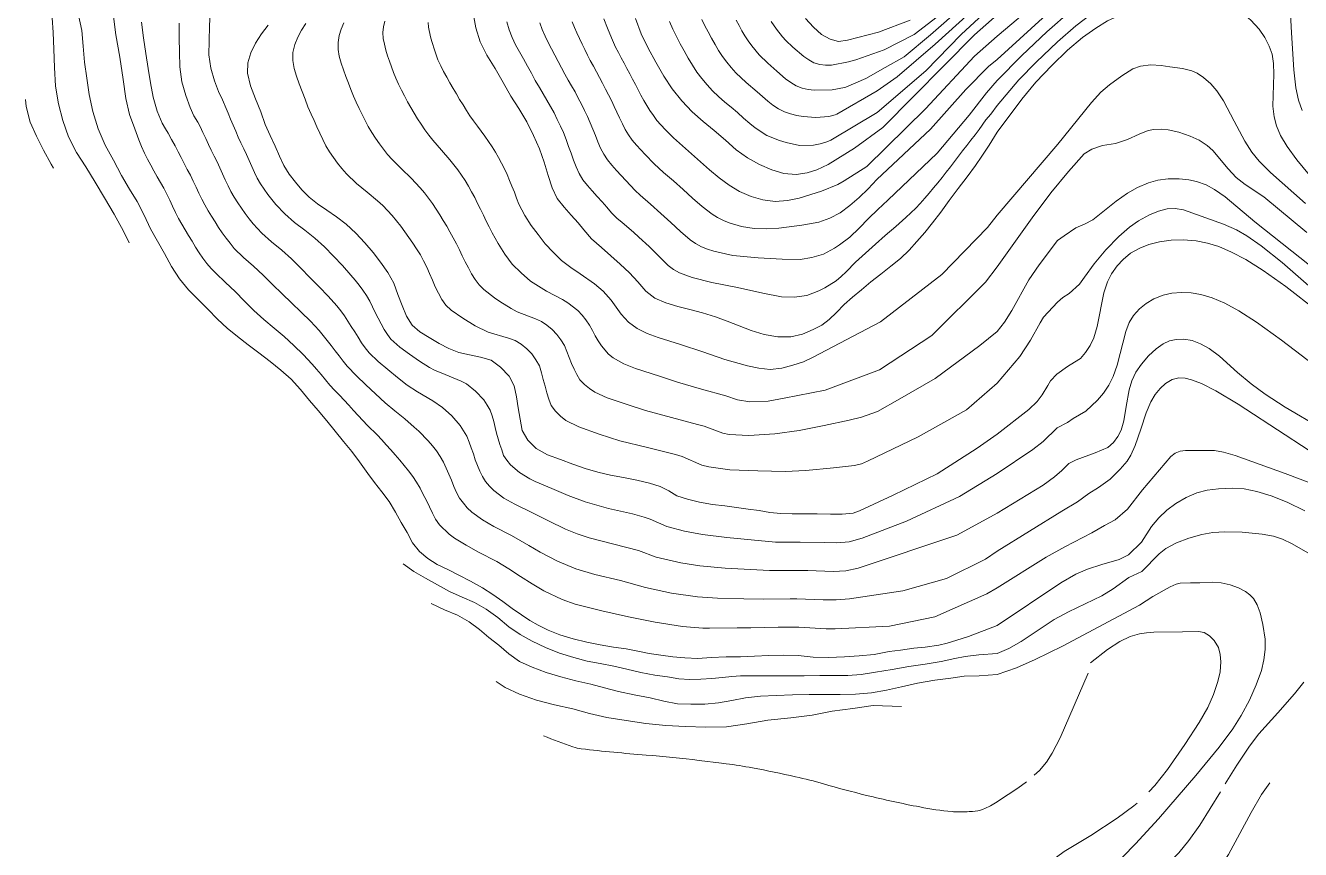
# Model space of a CAD drawing. Header units: inches. Extents: x 115425 to 116786, y 150085 to 152399.
# Drawn here: x 115850.2 to 116046.7, y 151688 to 151815 of the extents above; entities that cross this region are included whole.
import ezdxf

# ---------------------------------------------------------------- set-up
doc = ezdxf.new("R2010")
doc.units = ezdxf.units.IN
doc.header["$MEASUREMENT"] = 0
doc.layers.add('Contour', color=7, linetype='Continuous', lineweight=0, true_color=0xbed2ff)

msp = doc.modelspace()

# ---------------------------------------------------------------- linework, layer by layer
at = {"layer": 'Contour'}
for points in [[(116000, 151813.34), (116029.83, 151838.52), (116037.86, 151845.55), (116042.49, 151849.83), (116047.7, 151854.99)], [(116000, 151806.51), (116003.77, 151810.37), (116007.64, 151814.01), (116011.41, 151817.3), (116013.91, 151819.26), (116019.4, 151823.22), (116023.95, 151826.85), (116034.28, 151835.49), (116047.07, 151846.19), (116051.19, 151849.45), (116052.87, 151850.57), (116054.2, 151851.25), (116055.29, 151851.62), (116056.85, 151851.76), (116058.87, 151851.45)], [(116000, 151802.7), (116003.34, 151806.61), (116006, 151809.37), (116009.27, 151812.49), (116012.1, 151814.95), (116014.48, 151816.77), (116016.53, 151818.12), (116019.55, 151819.8), (116026.8, 151823.58), (116029.06, 151824.96), (116030.75, 151826.23), (116035.97, 151830.67), (116037.58, 151831.8), (116038.49, 151832.31), (116039.45, 151832.47), (116041.22, 151832.4)], [(116041.22, 151832.4), (116042.82, 151831.67), (116043.15, 151831.4), (116043.59, 151830.68), (116044.1, 151828.57), (116044.55, 151825.91), (116044.87, 151822.58), (116045.33, 151813.86), (116045.7, 151808.18), (116046.03, 151805.38), (116046.44, 151803.48), (116047, 151801.91)], [(115866.21, 151781.53), (115865.31, 151783.33), (115863.89, 151785.91), (115862.42, 151788.47), (115860.95, 151790.88), (115859.53, 151793.2), (115858.07, 151795.45), (115856.87, 151797.86), (115855.99, 151800.38), (115855.3, 151802.94), (115854.85, 151805.64), (115854.72, 151808.52), (115854.59, 151811.35), (115854.49, 151813.92), (115854.34, 151816.18), (115853.8, 151818.21), (115853.46, 151820.05), (115852.98, 151821.72), (115852.28, 151823.46), (115851.45, 151825.19)], [(116000, 151809.78), (116010.46, 151819.36), (116013.76, 151822.17), (116016.21, 151824.02), (116018.35, 151825.51)], [(116000, 151798.57), (116003.76, 151803.66), (116005.95, 151806.27), (116008.39, 151808.86), (116010.84, 151811.2), (116013.15, 151813.14), (116015.17, 151814.6), (116017.01, 151815.7), (116018.67, 151816.5), (116021, 151817.37), (116024.53, 151818.41), (116028.49, 151819.48), (116031.37, 151819.89)], [(116031.37, 151819.89), (116034.25, 151819.06), (116036.12, 151818.07), (116037.62, 151817.07), (116039.06, 151815.84), (116040.34, 151814.43), (116041.22, 151813.17), (116041.92, 151811.84), (116042.34, 151810.6), (116042.57, 151809.16), (116042.64, 151807.49), (116042.49, 151802.58), (116042.66, 151800.93), (116043.03, 151799.55), (116043.67, 151798.06), (116044.66, 151796.35), (116046.16, 151794.29), (116049.34, 151790.43)], [(115994.69, 151817.92), (115989.7, 151813.55), (115985.64, 151810.18), (115982.72, 151808.51), (115979.75, 151806.85), (115976.68, 151805.52), (115976.44, 151805.44), (115974.55, 151805.11), (115971.77, 151805.02), (115970.84, 151805.13), (115969.92, 151805.33), (115969.02, 151805.71), (115968.18, 151806.2), (115967.38, 151806.77), (115966.01, 151807.98), (115964.63, 151809.19), (115963.31, 151810.47), (115962.15, 151811.89), (115961.6, 151812.62), (115961.1, 151813.39), (115960.64, 151814.18), (115960.2, 151814.99), (115959.77, 151815.8)], [(115858.42, 151816.6), (115858.92, 151814.22), (115859.13, 151811.81), (115859.31, 151809.35), (115859.69, 151806.89), (115860.06, 151804.35), (115860.61, 151801.74), (115861.4, 151799.06), (115862.51, 151796.54), (115863.81, 151794.23), (115865.01, 151791.91), (115866.24, 151789.81), (115867.44, 151787.88), (115868.49, 151785.79), (115869.48, 151783.69), (115870.58, 151781.77), (115871.65, 151779.85), (115872.73, 151777.89), (115873.96, 151775.98), (115875.33, 151774.29), (115876.82, 151772.79), (115878.34, 151771.3), (115879.83, 151769.75), (115881.32, 151768.36), (115882.89, 151767.08), (115884.53, 151765.79), (115886.21, 151764.57), (115887.94, 151763.24), (115889.6, 151761.88), (115891.16, 151760.51), (115892.61, 151758.94), (115893.98, 151757.21), (115895.32, 151755.66), (115896.67, 151754.09), (115897.94, 151752.48), (115899.23, 151750.91), (115900.5, 151749.36), (115901.71, 151747.79), (115902.97, 151745.97), (115904.02, 151744.58), (115905.13, 151743.14), (115906.28, 151741.65), (115907.27, 151740), (115908.13, 151738.45), (115909.03, 151736.91), (115909.88, 151735.28), (115910.94, 151733.97), (115912.25, 151732.86), (115913.68, 151731.95), (115915.33, 151731.18), (115917.01, 151730.31), (115918.81, 151729.37), (115920.67, 151728.38), (115922.27, 151727.32), (115923.79, 151726.24), (115925.23, 151725.2), (115926.66, 151724.18), (115927.95, 151723.32), (115929.25, 151722.59), (115930.79, 151721.85), (115932.58, 151721.12), (115934.64, 151720.49), (115936.74, 151719.98), (115938.79, 151719.56), (115940.85, 151719.23), (115942.8, 151718.95), (115944.58, 151718.61), (115946.35, 151718.26), (115948.17, 151717.97), (115949.99, 151717.75), (115951.85, 151717.56), (115953.84, 151717.46), (115955.91, 151717.61), (115958.2, 151717.71), (115960.44, 151717.72), (115962.6, 151717.84), (115964.79, 151717.92), (115967.03, 151718.01), (115969.32, 151717.96), (115971.62, 151717.7), (115974, 151717.62), (115976.44, 151717.72), (115978.7, 151717.87), (115981.04, 151718.08), (115983.35, 151718.54), (115985.06, 151718.78), (115987.12, 151719.07), (115988.9, 151719.23), (115991, 151719.52), (115992.26, 151719.83), (115993.77, 151720.31), (115995.58, 151720.87), (116000, 151722.54)], [(115863.74, 151816.81), (115864.15, 151813.56), (115864.77, 151810.14), (115865.28, 151806.7), (115865.71, 151803.76), (115866.28, 151801.28), (115867.06, 151799.06), (115867.71, 151797.37), (115868.12, 151796.35), (115868.59, 151795.33), (115869.05, 151794.41), (115869.53, 151793.5), (115870.01, 151792.59), (115870.5, 151791.69), (115871.02, 151790.8), (115871.54, 151789.92), (115872, 151788.99), (115872.45, 151788.07), (115872.89, 151787.14), (115873.33, 151786.2), (115873.8, 151785.29), (115874.31, 151784.4), (115874.83, 151783.51), (115875.36, 151782.63), (115875.89, 151781.75), (115876.42, 151780.87), (115876.97, 151780), (115877.57, 151779.17), (115878.17, 151778.35), (115878.85, 151777.58), (115879.54, 151776.83), (115881.03, 151775.41), (115882.52, 151774), (115883.97, 151772.53), (115885.44, 151771.09), (115886.98, 151769.73), (115888.53, 151768.38), (115890.09, 151767.07), (115891.59, 151765.71), (115893.02, 151764.29), (115894.42, 151762.83), (115895.08, 151762.06), (115895.78, 151761.25), (115896.45, 151760.41), (115897.14, 151759.59), (115897.86, 151758.8), (115898.6, 151758.04), (115899.34, 151757.27), (115900.07, 151756.49), (115900.78, 151755.7), (115901.5, 151754.92), (115902.22, 151754.15), (115902.96, 151753.39), (115904.42, 151751.91), (115905.14, 151751.16), (115905.83, 151750.4), (115906.52, 151749.61), (115907.22, 151748.84), (115907.91, 151748.03), (115908.6, 151747.22), (115909.27, 151746.38), (115909.94, 151745.54), (115910.5, 151744.63), (115911.03, 151743.7), (115911.53, 151742.75), (115912.01, 151741.8), (115912.49, 151740.85), (115912.93, 151739.88), (115913.44, 151738.96), (115914.03, 151738.08), (115915.5, 151736.63), (115916.34, 151735.99), (115918.16, 151734.93), (115920.02, 151733.88), (115922.88, 151732.4), (115924.71, 151731.29), (115926.5, 151730.12), (115928.29, 151728.97), (115930.09, 151727.88), (115932.96, 151726.56), (115934.94, 151725.86), (115939.04, 151724.81), (115943.15, 151723.91), (115947.28, 151723.05), (115951.46, 151722.42), (115954.62, 151722.14), (115955.67, 151722.14), (115959.89, 151722.2), (115962, 151722.18), (115966.23, 151722.31), (115969.4, 151722.32), (115973.62, 151722.06), (115974.68, 151722.05), (115975, 151722.07), (115983.38, 151722.47), (115990.39, 151723.87), (115998.4, 151727.44), (116000, 151728.35)], [(115878.71, 151817.13), (115878.61, 151814.89), (115878.54, 151812.62), (115878.5, 151810.46), (115878.79, 151808.43), (115879.33, 151806.47), (115879.96, 151804.81), (115880.58, 151803.56), (115881.13, 151802.19), (115881.44, 151801.49), (115881.84, 151800.57), (115882.25, 151799.66), (115882.62, 151798.74), (115882.98, 151797.81), (115883.42, 151796.91), (115883.86, 151796.02), (115884.27, 151795.11), (115884.69, 151794.2), (115885.09, 151793.28), (115885.5, 151792.37), (115885.94, 151791.48), (115886.46, 151790.62), (115887, 151789.79), (115887.59, 151788.98), (115888.19, 151788.19), (115888.81, 151787.41), (115890.18, 151785.97), (115891.68, 151784.67), (115893.26, 151783.47), (115894.83, 151782.25), (115896.3, 151780.9), (115897.7, 151779.47), (115899.07, 151778.02), (115900.39, 151776.53), (115901.03, 151775.76), (115901.65, 151775), (115902.24, 151774.21), (115902.79, 151773.39), (115903.27, 151772.54), (115903.7, 151771.66), (115904.14, 151770.79), (115904.58, 151769.91), (115905.04, 151769.05), (115905.49, 151768.17), (115906.01, 151767.41), (115906.55, 151766.65), (115907.92, 151765.42), (115909.43, 151764.36), (115910.94, 151763.31), (115912.48, 151762.33), (115913.27, 151761.9), (115914.92, 151761.21), (115917.37, 151760.2), (115918.18, 151759.81), (115919.6, 151758.66), (115920.88, 151757.31), (115921.37, 151756.53), (115921.82, 151755.72), (115922.13, 151754.85), (115922.39, 151753.97), (115922.63, 151753.08), (115922.84, 151752.19), (115923.08, 151751.31), (115923.33, 151750.44), (115923.62, 151749.6), (115923.92, 151748.77), (115924.41, 151748.02), (115924.97, 151747.32), (115926.35, 151746.11), (115927.94, 151745.16), (115928.77, 151744.76), (115931.33, 151743.67), (115933.86, 151742.57), (115936.48, 151741.59), (115940.1, 151740.59), (115943.78, 151739.77), (115945.6, 151739.27), (115946.49, 151738.96), (115949.05, 151737.82), (115951.78, 151737.09), (115954.57, 151736.56), (115958.32, 151736.13), (115962.07, 151735.76), (115965.82, 151735.41), (115969.6, 151735.39), (115973.38, 151735.34), (115975.27, 151735.3), (115977.15, 151735.43), (115979.19, 151736.02), (115986, 151738.64), (115994.16, 151742.44), (116000, 151745.98)], [(116000, 151798.57), (115998.77, 151796.55), (115997.61, 151794.89), (115996.62, 151793.43), (115995.36, 151791.69), (115993.98, 151789.89), (115992.59, 151788.04), (115991.28, 151786.24), (115990.03, 151784.61), (115988.82, 151783.12), (115987.61, 151781.73), (115986.4, 151780.38), (115985.09, 151779.09), (115983.59, 151777.9), (115982.03, 151776.71), (115980.49, 151775.5), (115979.07, 151774.26), (115977.7, 151773.14), (115976.4, 151772), (115975.23, 151770.8), (115974.11, 151769.7), (115972.94, 151768.83), (115971.6, 151768.14), (115969.96, 151767.44), (115968.18, 151767.03), (115966.2, 151767.03), (115964.07, 151767.37), (115962.05, 151768), (115960.2, 151768.73), (115958.38, 151769.44), (115956.55, 151770.11), (115954.58, 151770.71), (115952.62, 151771.23), (115950.76, 151771.73), (115948.92, 151772.28), (115947.24, 151772.97), (115945.82, 151774.09), (115944.58, 151775.5), (115943.32, 151776.9), (115941.89, 151778.21), (115940.45, 151779.52), (115939.01, 151780.8), (115937.44, 151782.11), (115936.3, 151783.52), (115935.38, 151784.61), (115934.34, 151785.79), (115933.23, 151787.03), (115932.19, 151788.35), (115931.39, 151789.97), (115930.78, 151791.9), (115930.15, 151793.96), (115929.43, 151796.01), (115928.53, 151798.07), (115927.47, 151800.18), (115926.26, 151802.19), (115925.02, 151804.13), (115923.85, 151806.23), (115922.59, 151808.36), (115921.34, 151810.44), (115920.32, 151812.48), (115919.64, 151814.64), (115919.21, 151816.88)], [(116000, 151813.34), (115996.49, 151810.27), (115988.95, 151802.18), (115979.88, 151793.3), (115976.38, 151791.06), (115975.4, 151790.49), (115972.92, 151789.48), (115969.48, 151788.39), (115967.67, 151788.02), (115965.79, 151787.9), (115963.89, 151788.12), (115962.05, 151788.67), (115960.29, 151789.42), (115958.66, 151790.4), (115957.13, 151791.54), (115955.67, 151792.78), (115954.28, 151794.02), (115952.89, 151795.25), (115951.47, 151796.44), (115950.11, 151797.7), (115948.79, 151799), (115947.54, 151800.38), (115947, 151801.13), (115946.47, 151801.88), (115945.98, 151802.66), (115945.53, 151803.46), (115945.08, 151804.27), (115944.64, 151805.08), (115944.22, 151805.91), (115943.78, 151806.73), (115943.35, 151807.55), (115942.92, 151808.37), (115942.48, 151809.19), (115942.04, 151810.01), (115941.61, 151810.84), (115941.18, 151811.65), (115940.55, 151813.11), (115939.92, 151814.57), (115939.38, 151816.05)], [(115944.26, 151816.06), (115945.1, 151813.72), (115946.19, 151811.51), (115947.37, 151809.35), (115948.59, 151807.2), (115949.91, 151805.22), (115951.36, 151803.41), (115952.95, 151801.71), (115954.67, 151800.23), (115956.39, 151798.84), (115958.13, 151797.31), (115959.76, 151795.86), (115961.48, 151794.59), (115963.36, 151793.56), (115965.27, 151792.78), (115967.1, 151792.21), (115969.01, 151792.06), (115970.69, 151792.29), (115972.19, 151792.77), (115973.94, 151793.6), (115977.97, 151796.12), (115982.36, 151799.26), (115996.51, 151813.58), (116000, 151816.63)], [(115998.5, 151817.34), (115994.43, 151813.61), (115989.01, 151808.04), (115981.48, 151801.59), (115974.33, 151797.31), (115973.74, 151797.06), (115972.71, 151796.75), (115971.65, 151796.55), (115969.51, 151796.53), (115967.46, 151796.97), (115966.45, 151797.26), (115964.49, 151798.06), (115962.68, 151799.22), (115961.84, 151799.9), (115960.89, 151800.74), (115959.94, 151801.58), (115958.97, 151802.4), (115958, 151803.21), (115957.05, 151804.04), (115956.13, 151804.92), (115955.28, 151805.85), (115954.48, 151806.83), (115953.71, 151807.83), (115953.01, 151808.89), (115952.35, 151809.97), (115951.73, 151811.08), (115951.13, 151812.19), (115950.54, 151813.31), (115949.98, 151814.45), (115949.48, 151815.61)], [(115995.71, 151816.9), (115990.43, 151812.11), (115984.57, 151807.08), (115981.47, 151804.91), (115975.25, 151801.32), (115975.03, 151801.24), (115974.04, 151800.99), (115972.03, 151800.82), (115970.08, 151800.99), (115969.11, 151801.14), (115968.15, 151801.38), (115967.2, 151801.7), (115966.3, 151802.16), (115965.43, 151802.71), (115964.61, 151803.33), (115962.97, 151804.78), (115961.32, 151806.2), (115959.72, 151807.69), (115959, 151808.51), (115958.32, 151809.36), (115957.65, 151810.23), (115957.05, 151811.14), (115956.5, 151812.08), (115955.97, 151813.03), (115955.45, 151814), (115954.95, 151814.97), (115954.48, 151815.95)], [(115992.07, 151817.36), (115987.19, 151813.6), (115982.54, 151811.25), (115978.18, 151809.7), (115977.06, 151809.4), (115974.43, 151808.89), (115973.53, 151808.88), (115972.63, 151808.97), (115971.75, 151809.25), (115970.94, 151809.69), (115970.16, 151810.2), (115968.48, 151811.67), (115967.42, 151812.71), (115966.9, 151813.24), (115965.99, 151814.41), (115965.15, 151815.64)], [(115986.57, 151815.84), (115981.69, 151813.99), (115976.92, 151812.72), (115975.55, 151812.55), (115974.22, 151812.87), (115972.93, 151813.63), (115971.69, 151814.72), (115970.43, 151816.08)], [(115868.08, 151815.52), (115868.43, 151813.12), (115868.75, 151810.67), (115869.13, 151808.36), (115869.5, 151806.15), (115869.89, 151803.98), (115870.52, 151801.8), (115871.28, 151799.93), (115871.78, 151799.09), (115872.22, 151798.4), (115872.74, 151797.42), (115873.31, 151796.46), (115873.77, 151795.55), (115874.21, 151794.64), (115874.66, 151793.73), (115875.15, 151792.84), (115875.65, 151791.95), (115876.09, 151791.03), (115876.53, 151790.11), (115876.96, 151789.19), (115877.38, 151788.26), (115877.84, 151787.35), (115878.36, 151786.47), (115878.89, 151785.6), (115879.44, 151784.74), (115879.99, 151783.89), (115880.55, 151783.05), (115881.14, 151782.23), (115881.77, 151781.44), (115882.41, 151780.66), (115883.84, 151779.24), (115885.37, 151777.9), (115886.88, 151776.53), (115888.31, 151775.08), (115889.76, 151773.64), (115891.24, 151772.25), (115892.69, 151770.84), (115894.14, 151769.45), (115895.48, 151767.99), (115896.1, 151767.22), (115896.72, 151766.46), (115897.34, 151765.68), (115897.96, 151764.9), (115898.55, 151764.1), (115899.19, 151763.3), (115899.82, 151762.49), (115901.22, 151761.01), (115902.7, 151759.63), (115904.17, 151758.24), (115905.64, 151756.88), (115907.16, 151755.61), (115908.68, 151754.4), (115910.13, 151753.14), (115910.87, 151752.5), (115912.27, 151751.03), (115912.93, 151750.25), (115913.58, 151749.47), (115914.12, 151748.59), (115914.63, 151747.7), (115915.06, 151746.78), (115915.47, 151745.86), (115915.87, 151744.93), (115916.23, 151743.98), (115916.65, 151743.07), (115917.13, 151742.2), (115917.71, 151741.42), (115918.31, 151740.67), (115919.03, 151740), (115920.66, 151738.86), (115922.39, 151737.79), (115925.13, 151736.41), (115927.79, 151734.91), (115929.55, 151733.88), (115932.22, 151732.45), (115935.03, 151731.31), (115937.95, 151730.44), (115941.91, 151729.47), (115945.8, 151728.4), (115949.78, 151727.53), (115953.82, 151726.99), (115956.87, 151726.77), (115960.93, 151726.68), (115963.98, 151726.61), (115968.06, 151726.69), (115969.08, 151726.69), (115973.15, 151726.5), (115975.19, 151726.49), (115977.21, 151726.69), (115985.43, 151727.89), (115992.19, 151729.82), (115998.16, 151732.78), (116000, 151734.01)], [(115873.9, 151815.34), (115873.93, 151813.09), (115873.97, 151810.91), (115874.01, 151808.64), (115874.34, 151806.34), (115874.96, 151804.21), (115875.59, 151802.35), (115876.18, 151801.09), (115876.79, 151800.13), (115877.16, 151799.44), (115877.58, 151798.52), (115878.01, 151797.61), (115878.41, 151796.69), (115878.82, 151795.77), (115879.29, 151794.88), (115879.75, 151793.98), (115880.18, 151793.07), (115880.61, 151792.16), (115881.02, 151791.23), (115881.44, 151790.32), (115881.89, 151789.41), (115882.41, 151788.55), (115882.95, 151787.7), (115883.51, 151786.86), (115884.09, 151786.04), (115884.68, 151785.23), (115885.31, 151784.45), (115886.66, 151782.98), (115888.15, 151781.65), (115889.71, 151780.38), (115891.23, 151779.06), (115892.66, 151777.63), (115894.07, 151776.19), (115895.49, 151774.76), (115896.86, 151773.3), (115898.19, 151771.83), (115898.81, 151771.06), (115899.38, 151770.26), (115899.9, 151769.44), (115900.43, 151768.62), (115900.96, 151767.8), (115901.5, 151766.97), (115902.02, 151766.13), (115902.6, 151765.35), (115903.18, 151764.57), (115904.57, 151763.22), (115906.06, 151761.99), (115907.55, 151760.78), (115909.06, 151759.61), (115910.62, 151758.57), (115912.99, 151757.18), (115914.52, 151756.15), (115915.94, 151754.85), (115917.23, 151753.39), (115917.74, 151752.56), (115918.22, 151751.71), (115918.6, 151750.82), (115918.93, 151749.91), (115919.25, 151749), (115919.54, 151748.09), (115919.87, 151747.19), (115920.23, 151746.32), (115920.66, 151745.51), (115921.11, 151744.72), (115921.72, 151744.01), (115922.39, 151743.36), (115923.93, 151742.2), (115925.62, 151741.23), (115928.25, 151739.98), (115930.84, 151738.66), (115933.46, 151737.41), (115935.26, 151736.68), (115937.11, 151736.06), (115940.9, 151735.09), (115944.7, 151734.09), (115947.43, 151733.11), (115951.24, 151732.21), (115954.16, 151731.77), (115958.06, 151731.4), (115961.97, 151731.17), (115964.9, 151731.01), (115966.87, 151731.01), (115970.8, 151731.03), (115974.72, 151730.89), (115976.68, 151730.99), (115978.58, 151731.38), (115993.76, 151736.5), (115998.94, 151739.29), (116000, 151739.88)], [(115887.63, 151815.03), (115886.59, 151813.74), (115885.65, 151812.3), (115884.93, 151810.81), (115884.49, 151809.23), (115884.44, 151807.64), (115884.89, 151805.73), (115885.66, 151803.72), (115886.49, 151801.71), (115887.18, 151799.75), (115887.96, 151798.06), (115888.7, 151796.4), (115889.35, 151794.87), (115890.03, 151793.45), (115890.88, 151792.11), (115891.84, 151790.87), (115892.83, 151789.7), (115893.96, 151788.57), (115895.23, 151787.54), (115896.65, 151786.54), (115898.17, 151785.53), (115899.67, 151784.39), (115901.12, 151783), (115902.51, 151781.5), (115903.81, 151780.04), (115904.96, 151778.56), (115906.09, 151776.97), (115907, 151775.28), (115907.62, 151773.56), (115908.27, 151771.84), (115908.96, 151770.21), (115909.83, 151768.81), (115911.01, 151767.79), (115912.45, 151766.92), (115913.99, 151766.03), (115915.48, 151765.23), (115917.03, 151764.6), (115918.66, 151764.25), (115920.37, 151763.92), (115921.99, 151763.42), (115923.43, 151762.36), (115924.75, 151760.95), (115925.54, 151759.49), (115925.91, 151757.79), (115926.18, 151756.08), (115926.46, 151754.34), (115926.76, 151752.61), (115927.64, 151751.12), (115928.93, 151749.85), (115930.67, 151748.85), (115932.69, 151748.11), (115934.6, 151747.41), (115936.47, 151746.75), (115938.42, 151746.2), (115940.37, 151745.73), (115942.39, 151745.35), (115944.47, 151744.97), (115946.41, 151744.51), (115948.04, 151743.96), (115949.36, 151743.29), (115950.59, 151742.56), (115952.24, 151742.01), (115954.1, 151741.58), (115956.09, 151741.2), (115958, 151741.01), (115959.82, 151740.75), (115961.59, 151740.5), (115963.29, 151740.26), (115964.94, 151739.99), (115966.63, 151739.82), (115968.37, 151739.75), (115970.27, 151739.74), (115972.26, 151739.74), (115974.28, 151739.73), (115976.09, 151739.71), (115977.78, 151739.89), (115978.74, 151740.24), (115983.93, 151742.62), (115990.72, 151745.94), (115996.88, 151749.89), (116000, 151752.06)], [(115893.42, 151815.33), (115892.76, 151814.3), (115892.19, 151813.21), (115891.74, 151812.07), (115891.45, 151810.86), (115891.42, 151809.61), (115891.64, 151808.38), (115891.99, 151807.17), (115892.42, 151806), (115892.89, 151804.83), (115893.34, 151803.66), (115893.75, 151802.48), (115894.25, 151801.33), (115894.7, 151800.35), (115895.15, 151799.38), (115895.59, 151798.4), (115896.05, 151797.43), (115896.53, 151796.47), (115897.09, 151795.55), (115897.69, 151794.67), (115898.33, 151793.8), (115898.99, 151792.96), (115899.7, 151792.16), (115901.23, 151790.67), (115902.86, 151789.31), (115904.49, 151787.97), (115905.28, 151787.27), (115906.01, 151786.5), (115906.72, 151785.71), (115907.4, 151784.89), (115908.06, 151784.06), (115908.71, 151783.22), (115909.33, 151782.36), (115909.93, 151781.48), (115910.51, 151780.58), (115911.08, 151779.68), (115911.59, 151778.74), (115912.08, 151777.78), (115912.5, 151776.77), (115912.93, 151775.75), (115913.37, 151774.75), (115913.86, 151773.76), (115914.4, 151772.8), (115915.03, 151771.89), (115915.85, 151771.15), (115917.65, 151769.89), (115919.53, 151768.74), (115921.51, 151767.76), (115924.65, 151766.85), (115925.67, 151766.46), (115926.6, 151765.89), (115927.47, 151765.2), (115928.24, 151764.4), (115928.88, 151763.51), (115929.43, 151762.55), (115929.74, 151761.51), (115930.02, 151760.46), (115930.3, 151759.43), (115930.59, 151758.4), (115930.9, 151757.41), (115931.26, 151756.44), (115931.9, 151755.58), (115932.67, 151754.82), (115933.52, 151754.14), (115935.5, 151753.17), (115938.64, 151752.06), (115941.8, 151751.03), (115946.1, 151749.97), (115950.4, 151748.93), (115951.45, 151748.59), (115954.46, 151747.28), (115955.53, 151746.99), (115958.77, 151746.54), (115963.1, 151746.38), (115967.31, 151746.29), (115970.5, 151746.45), (115974.78, 151746.87), (115977.99, 151747.23), (115979.05, 151747.49), (115980, 151747.9), (115987.82, 151751.62), (115995.24, 151755.81), (116000, 151759.88)], [(115899.29, 151815.4), (115898.89, 151814.44), (115898.57, 151813.44), (115898.39, 151812.39), (115898.39, 151811.31), (115898.59, 151810.25), (115898.87, 151809.2), (115899.22, 151808.17), (115899.61, 151807.16), (115899.99, 151806.14), (115900.35, 151805.12), (115900.77, 151804.12), (115901.21, 151803.17), (115901.66, 151802.22), (115902.11, 151801.28), (115902.57, 151800.34), (115903.06, 151799.42), (115903.6, 151798.52), (115904.18, 151797.65), (115904.77, 151796.79), (115905.39, 151795.95), (115906.03, 151795.14), (115906.72, 151794.36), (115908.18, 151792.9), (115909.66, 151791.49), (115911.07, 151790.01), (115911.72, 151789.22), (115912.35, 151788.4), (115912.94, 151787.56), (115913.52, 151786.71), (115914.08, 151785.85), (115914.62, 151784.98), (115915.14, 151784.09), (115915.65, 151783.19), (115916.15, 151782.28), (115916.63, 151781.36), (115917.11, 151780.43), (115917.55, 151779.5), (115918, 151778.57), (115918.48, 151777.66), (115918.98, 151776.76), (115919.52, 151775.89), (115920.13, 151775.05), (115920.88, 151774.33), (115922.5, 151773.06), (115923.32, 151772.46), (115925.1, 151771.4), (115926.01, 151770.91), (115928.83, 151769.81), (115929.75, 151769.38), (115930.6, 151768.81), (115931.41, 151768.15), (115932.13, 151767.4), (115932.75, 151766.57), (115933.29, 151765.7), (115933.67, 151764.76), (115934.03, 151763.83), (115934.4, 151762.92), (115934.78, 151762.03), (115935.21, 151761.21), (115935.68, 151760.4), (115936.36, 151759.69), (115937.13, 151759.06), (115937.97, 151758.5), (115939.86, 151757.66), (115942.82, 151756.67), (115945.79, 151755.69), (115949.79, 151754.59), (115953.81, 151753.54), (115954.8, 151753.26), (115957.69, 151752.21), (115958.69, 151752), (115961.73, 151751.84), (115965.71, 151752.11), (115969.48, 151752.61), (115973.3, 151753.36), (115977.15, 151754.21), (115979.09, 151754.66), (115981.54, 151755.54), (115985, 151757.5), (115990.44, 151760.59), (115997.31, 151765.72), (116000, 151767.87)], [(115905.59, 151815.68), (115905.41, 151814.82), (115905.32, 151813.92), (115905.36, 151813.01), (115905.53, 151812.11), (115905.75, 151811.22), (115906.02, 151810.35), (115906.34, 151809.49), (115906.65, 151808.63), (115906.95, 151807.76), (115907.29, 151806.9), (115907.73, 151805.98), (115908.16, 151805.06), (115908.62, 151804.16), (115909.1, 151803.26), (115909.59, 151802.36), (115910.12, 151801.49), (115910.66, 151800.63), (115911.22, 151799.78), (115911.79, 151798.94), (115912.37, 151798.12), (115913.01, 151797.33), (115913.66, 151796.56), (115914.32, 151795.81), (115915.63, 151794.31), (115916.25, 151793.54), (115916.86, 151792.76), (115917.42, 151791.93), (115917.97, 151791.1), (115918.49, 151790.24), (115918.98, 151789.37), (115919.46, 151788.49), (115919.91, 151787.6), (115920.35, 151786.7), (115920.79, 151785.79), (115921.21, 151784.88), (115921.68, 151783.98), (115922.13, 151783.07), (115922.6, 151782.23), (115923.07, 151781.39), (115923.58, 151780.58), (115924.1, 151779.77), (115924.65, 151778.98), (115925.24, 151778.21), (115926.62, 151776.87), (115928.07, 151775.63), (115929.69, 151774.57), (115930.5, 151774.06), (115933.01, 151772.77), (115933.83, 151772.29), (115935.34, 151771.1), (115936.01, 151770.39), (115936.61, 151769.63), (115937.16, 151768.84), (115937.59, 151768.01), (115938.03, 151767.19), (115938.5, 151766.41), (115938.98, 151765.66), (115940.09, 151764.36), (115940.81, 151763.81), (115942.43, 151762.86), (115944.23, 151762.16), (115947.93, 151760.96), (115950.7, 151760.06), (115954.41, 151758.95), (115958.16, 151757.92), (115959.98, 151757.34), (115961.86, 151757.01), (115964.68, 151757.13), (115967.16, 151757.56), (115973.48, 151758.8), (115981.84, 151761.94), (115989.93, 151767.25), (115998.2, 151775.44), (116000, 151777.82)], [(115912.26, 151815.46), (115912.33, 151814.72), (115912.64, 151813.25), (115912.83, 151812.53), (115913.31, 151811.11), (115913.8, 151809.69), (115914.24, 151808.8), (115914.67, 151807.91), (115915.14, 151807.03), (115915.63, 151806.17), (115916.12, 151805.31), (115916.63, 151804.46), (115917.14, 151803.62), (115917.66, 151802.77), (115918.18, 151801.93), (115918.71, 151801.1), (115919.29, 151800.3), (115919.88, 151799.51), (115920.46, 151798.72), (115921.03, 151797.93), (115921.6, 151797.14), (115922.13, 151796.33), (115922.65, 151795.5), (115923.13, 151794.65), (115923.6, 151793.79), (115924.03, 151792.91), (115924.44, 151792.03), (115924.83, 151791.13), (115925.2, 151790.23), (115925.57, 151789.31), (115925.92, 151788.4), (115926.28, 151787.48), (115926.72, 151786.6), (115927.16, 151785.71), (115928.15, 151784.21), (115929.22, 151782.78), (115930.34, 151781.37), (115931.57, 151780.06), (115932.82, 151778.8), (115934.28, 151777.74), (115935.73, 151776.72), (115937.91, 151775.21), (115939.28, 151774.05), (115940.48, 151772.7), (115941.52, 151771.26), (115942.04, 151770.55), (115943.18, 151769.29), (115944.51, 151768.32), (115946.06, 151767.55), (115947.73, 151766.92), (115951.19, 151765.87), (115954.61, 151764.72), (115958.03, 151763.55), (115961.51, 151762.58), (115963.24, 151762.19), (115965.02, 151762.02), (115966.79, 151762.22), (115968.49, 151762.65), (115970.15, 151763.2), (115971.5, 151763.84), (115982.02, 151769.32), (115991.47, 151776.65), (115998.5, 151783.86), (116000, 151785.76)], [(115924.43, 151815.55), (115924.78, 151814.34), (115925.22, 151813.16), (115925.75, 151812.03), (115926.35, 151810.93), (115926.97, 151809.84), (115927.58, 151808.74), (115928.19, 151807.64), (115928.79, 151806.53), (115929.42, 151805.45), (115930.01, 151804.49), (115930.58, 151803.52), (115931.15, 151802.54), (115931.68, 151801.54), (115932.19, 151800.54), (115932.66, 151799.51), (115933.13, 151798.49), (115933.53, 151797.43), (115933.93, 151796.38), (115934.31, 151795.33), (115934.68, 151794.27), (115935.07, 151793.22), (115935.56, 151792.21), (115936.12, 151791.24), (115936.83, 151790.36), (115937.58, 151789.51), (115938.33, 151788.68), (115939.09, 151787.85), (115939.84, 151787), (115940.56, 151786.14), (115941.34, 151785.34), (115942.21, 151784.63), (115943.91, 151783.15), (115944.75, 151782.39), (115946.35, 151780.93), (115947.82, 151779.46), (115949.28, 151778), (115950.12, 151777.39), (115951.01, 151776.87), (115952.96, 151776.15), (115955.98, 151775.38), (115959.98, 151774.61), (115963.84, 151773.74), (115966.73, 151773.2), (115968.69, 151773.16), (115970.64, 151773.4), (115972.52, 151774.1), (115973.41, 151774.58), (115975.16, 151775.65), (115975.96, 151776.31), (115976.71, 151777.03), (115978.16, 151778.52), (115979.68, 151779.94), (115981.24, 151781.31), (115982.72, 151782.65), (115984.35, 151784.05), (115985.93, 151785.4), (115987.42, 151786.84), (115988.13, 151787.6), (115988.81, 151788.39), (115989.49, 151789.18), (115990.17, 151789.97), (115990.83, 151790.77), (115991.49, 151791.58), (115992.13, 151792.39), (115992.77, 151793.22), (115993.4, 151794.05), (115994.03, 151794.88), (115994.66, 151795.7), (115995.3, 151796.53), (115995.94, 151797.35), (115996.58, 151798.17), (115997.2, 151799), (115998.25, 151800.46), (115998.98, 151801.34), (116000, 151802.7)], [(116000, 151806.51), (115998.35, 151804.61), (115995.66, 151801.16), (115990.74, 151795.35), (115983.12, 151788.11), (115981.6, 151786.67), (115980.14, 151785.26), (115978.73, 151783.8), (115977.29, 151782.4), (115975.7, 151781.22), (115974.89, 151780.67), (115973.2, 151779.77), (115971.44, 151779.24), (115969.62, 151778.96), (115966.86, 151778.98), (115963.15, 151779.2), (115959.25, 151779.55), (115956.3, 151780.22), (115955.33, 151780.54), (115954.39, 151780.92), (115953.51, 151781.4), (115952.67, 151781.96), (115951.17, 151783.28), (115949.7, 151784.67), (115948.16, 151786.06), (115946.57, 151787.47), (115944.95, 151788.84), (115944.2, 151789.57), (115943.49, 151790.36), (115942.77, 151791.13), (115942.03, 151791.9), (115941.31, 151792.68), (115940.61, 151793.47), (115939.93, 151794.28), (115939.37, 151795.18), (115938.87, 151796.11), (115938.45, 151797.07), (115938.05, 151798.04), (115937.65, 151799.01), (115937.23, 151799.98), (115936.82, 151800.96), (115936.37, 151801.92), (115935.91, 151802.88), (115935.42, 151803.82), (115934.93, 151804.76), (115934.4, 151805.68), (115933.88, 151806.6), (115933.34, 151807.52), (115932.81, 151808.48), (115932.31, 151809.46), (115931.8, 151810.44), (115931.29, 151811.41), (115930.79, 151812.39), (115930.3, 151813.37), (115929.85, 151814.38), (115929.5, 151815.42)], [(116000, 151809.78), (115998.67, 151808.68), (115995.16, 151805.13), (115989.73, 151799.04), (115981.44, 151791.29), (115980.11, 151789.84), (115978.71, 151788.5), (115977.26, 151787.25), (115975.77, 151786.15), (115974.19, 151785.32), (115972.51, 151784.72), (115969.89, 151784.23), (115966.32, 151783.8), (115964.45, 151783.67), (115962.52, 151783.72), (115960.58, 151784.03), (115958.69, 151784.6), (115957.78, 151784.97), (115956.9, 151785.41), (115956.06, 151785.92), (115954.52, 151787.11), (115953.04, 151788.4), (115951.57, 151789.73), (115950.08, 151791.06), (115948.56, 151792.34), (115947.14, 151793.71), (115945.73, 151795.11), (115944.38, 151796.58), (115943.74, 151797.33), (115943.18, 151798.15), (115942.67, 151798.99), (115942.22, 151799.86), (115941.79, 151800.75), (115941.36, 151801.64), (115940.94, 151802.53), (115940.52, 151803.43), (115940.07, 151804.32), (115939.63, 151805.21), (115939.17, 151806.1), (115938.7, 151806.97), (115938.22, 151807.85), (115937.75, 151808.72), (115937.26, 151809.59), (115936.83, 151810.43), (115936.43, 151811.29), (115936.02, 151812.14), (115935.61, 151812.99), (115935.22, 151813.85), (115934.84, 151814.71), (115934.49, 151815.59)], [(116000, 151785.76), (116009.33, 151796.74), (116014.5, 151803.16), (116015.98, 151804.73), (116017.3, 151805.87), (116019.2, 151807.22), (116020.91, 151808.3), (116022.06, 151808.72), (116023.64, 151808.94)], [(116047.52, 151787.6), (116042.09, 151792.34), (116040.34, 151794.1), (116039.23, 151795.48), (116038.17, 151797.16), (116036.52, 151800.27), (116034.85, 151803.38), (116033.84, 151804.91), (116032.92, 151806.03), (116031.8, 151807.01), (116030.81, 151807.64), (116029.98, 151808.02), (116028.55, 151808.35), (116026.58, 151808.64), (116025.27, 151808.84), (116023.64, 151808.94)], [(115854.56, 151793.04), (115854.17, 151793.65), (115853.01, 151795.81), (115851.93, 151797.95), (115850.96, 151800.11), (115850.33, 151802.52), (115850.23, 151803.59)], [(116041.09, 151788.6), (116038.21, 151790.48), (116036.83, 151791.59), (116035.57, 151792.9), (116033.22, 151795.73), (116032.37, 151796.5), (116031.12, 151797.31), (116029.75, 151797.96), (116027.99, 151798.59), (116026.33, 151798.94), (116025.28, 151799.03), (116024.11, 151798.97), (116023.24, 151798.8), (116021.86, 151798.28), (116020.07, 151797.44), (116018.2, 151796.8), (116016.23, 151796.52)], [(116016.23, 151796.52), (116014.56, 151795.94), (116013.4, 151795.23), (116010.95, 151792.49), (116008.25, 151789.23), (116005.35, 151785.37), (116000, 151777.82)], [(116052.32, 151774.74), (116039.71, 151784.73), (116035.12, 151788.58), (116033.49, 151789.72), (116032.17, 151790.45), (116030.7, 151790.98), (116029.51, 151791.24), (116028.01, 151791.4), (116026.33, 151791.37), (116024.74, 151791.16), (116023.28, 151790.74), (116021.59, 151790.03), (116020.08, 151789.17), (116018.32, 151787.92), (116014.73, 151785.08), (116013.45, 151784.4), (116012.11, 151783.81)], [(116041.09, 151788.6), (116047.7, 151783.12)], [(116073.26, 151752.83), (116043.89, 151778.5), (116040.69, 151781.07), (116038.47, 151782.61), (116036.85, 151783.54), (116034.88, 151784.4), (116028.72, 151786.58), (116027.39, 151786.82), (116026.16, 151786.73), (116024.87, 151786.4), (116023.44, 151785.83), (116021.78, 151784.92), (116020.36, 151783.92), (116018.72, 151782.48), (116016.75, 151780.44), (116014.92, 151778.27), (116013.45, 151776.21), (116012.68, 151775.15), (116011.09, 151773.7), (116010.08, 151773.09)], [(116000, 151767.87), (116001.1, 151769.28), (116002.24, 151771.11), (116004.86, 151775.8), (116006.46, 151778.14), (116009.28, 151781.87), (116010.29, 151782.57), (116012.11, 151783.81)], [(116011.25, 151762.73), (116012.8, 151763.71), (116013.61, 151764.63), (116014.33, 151765.72), (116014.86, 151766.9), (116015.38, 151768.64), (116016.41, 151773.83), (116016.97, 151775.52), (116017.59, 151776.74), (116018.47, 151777.98), (116019.38, 151778.97), (116020.54, 151779.9), (116021.97, 151780.71), (116023.38, 151781.26), (116025.01, 151781.69), (116026.79, 151781.94), (116028.64, 151782), (116030.64, 151781.84), (116032.4, 151781.49), (116034.12, 151780.94), (116036.09, 151780.1), (116038.29, 151778.93), (116041, 151777.23), (116044.46, 151774.78), (116049.37, 151771)], [(116000, 151759.88), (116003.48, 151764.02), (116005.12, 151766.53), (116006.61, 151769.18), (116007.12, 151770.07), (116009.3, 151772.35), (116010.08, 151773.09)], [(116013.65, 151755.6), (116015.42, 151757.26), (116016.35, 151758.34), (116017.18, 151759.58), (116017.85, 151760.93), (116018.49, 151762.69), (116019.8, 151767.87), (116020.34, 151769.24), (116020.98, 151770.32), (116021.9, 151771.34), (116022.96, 151772.18), (116024.15, 151772.87), (116025.57, 151773.43), (116026.88, 151773.75), (116028.39, 151773.88), (116029.9, 151773.82), (116031.38, 151773.57), (116033.1, 151773.05), (116035.06, 151772.21), (116037.25, 151771.02), (116039.93, 151769.3), (116043.8, 151766.53), (116053.99, 151758.77)], [(116015.09, 151749.16), (116017.03, 151749.98), (116017.89, 151750.74), (116018.59, 151751.66), (116019.08, 151752.67), (116019.49, 151754.09), (116019.88, 151756.29), (116020.33, 151758.86), (116020.73, 151760.25), (116021.37, 151761.58), (116022.2, 151762.84), (116023.31, 151764.11), (116024.48, 151765.18), (116025.56, 151765.93), (116026.52, 151766.41), (116027.57, 151766.64), (116028.75, 151766.66), (116030.01, 151766.45), (116031.33, 151765.96), (116032.63, 151765.24), (116034.23, 151764.05), (116037.03, 151761.56), (116039.13, 151759.77), (116041.3, 151758.19), (116044.38, 151756.2), (116049.99, 151752.92)], [(116000, 151752.06), (116004.84, 151755.83), (116006.13, 151757.09), (116006.91, 151758.1), (116007.77, 151759.52), (116008.21, 151760.26), (116009.19, 151761.27), (116010.84, 151762.45), (116011.25, 151762.73)], [(116054.46, 151745.35), (116044.36, 151751.93), (116037.1, 151756.67), (116033.67, 151758.72), (116031.47, 151759.84), (116029.94, 151760.43), (116028.96, 151760.67), (116028, 151760.73), (116026.97, 151760.44), (116025.95, 151759.85), (116025.09, 151759.07), (116024.35, 151758.16), (116023.67, 151757.01), (116022.93, 151755.31), (116022.11, 151752.83), (116021.27, 151750.27), (116020.58, 151748.78), (116020, 151747.89), (116018.94, 151746.62), (116017.38, 151745.1), (116015.58, 151743.84)], [(116000, 151745.98), (116005.47, 151749.66), (116007.05, 151750.93), (116009.23, 151753), (116010.84, 151753.86), (116011.68, 151754.47), (116013.65, 151755.6)], [(116000, 151739.88), (116007.09, 151744.18), (116008.83, 151745.45), (116009.95, 151746.46), (116011.04, 151747.52), (116012.17, 151748.07), (116015.09, 151749.16)], [(116018.19, 151738.82), (116020.06, 151740.5), (116022.38, 151743.44), (116026.76, 151748.6), (116027.4, 151749.12), (116028.2, 151749.41), (116029.01, 151749.53), (116033.46, 151749.54), (116034.88, 151749.28), (116036.64, 151748.73), (116044.37, 151745.98), (116048.57, 151744.41)], [(116000, 151734.01), (116009.97, 151740.18), (116012.36, 151741.62), (116014.1, 151742.9), (116015.58, 151743.84)], [(116020.21, 151733.43), (116022.24, 151735.41), (116023.79, 151737.83), (116024.91, 151739.17), (116026.14, 151740.32), (116027.5, 151741.34), (116029.1, 151742.29), (116030.73, 151742.98), (116032.33, 151743.39), (116034.11, 151743.64), (116036.27, 151743.73), (116038.07, 151743.61), (116040, 151743.23), (116042.2, 151742.55), (116044.67, 151741.56), (116047.42, 151740.22)], [(116000, 151728.35), (116007.54, 151733.11), (116010.42, 151734.67), (116014.55, 151736.85), (116016.5, 151737.99), (116018.19, 151738.82)], [(116022.28, 151730.89), (116024.93, 151733.62), (116025.99, 151734.4), (116027.62, 151735.28), (116029.53, 151736.04), (116031.51, 151736.6), (116033.23, 151736.88), (116035.06, 151736.99), (116037.72, 151736.93), (116040.8, 151736.65), (116042.58, 151736.34), (116043.95, 151735.87), (116045.44, 151735.15), (116047.87, 151733.75)], [(116000, 151722.54), (116009.79, 151729.12), (116012.1, 151730.45), (116013.9, 151731.26), (116016.11, 151731.98), (116018.76, 151732.74), (116020.21, 151733.43)], [(116000, 151718.25), (115997.13, 151718.02), (115995.06, 151717.77), (115993.45, 151717.47), (115991.35, 151717.02), (115988.89, 151716.59), (115986.36, 151716.24), (115983.79, 151715.77), (115981.24, 151715.35), (115979, 151715), (115976.98, 151714.85), (115974.92, 151714.85), (115972.65, 151714.84), (115970.26, 151714.83), (115967.64, 151714.79), (115965.3, 151714.8), (115960.41, 151714.81), (115959.09, 151714.72), (115957.66, 151714.54), (115956.03, 151714.37), (115954.31, 151714.27), (115952.6, 151714.24), (115950.91, 151714.36), (115949.15, 151714.63), (115947.24, 151714.93), (115945.08, 151715.31), (115942.9, 151715.81), (115940.88, 151716.29), (115938.78, 151716.7), (115936.78, 151717.08), (115934.73, 151717.64), (115932.51, 151718.32), (115930.35, 151719.18), (115928.33, 151720.16), (115926.45, 151721.18), (115924.71, 151722.34), (115923.02, 151723.77), (115921.22, 151725.07), (115919.45, 151726.1), (115917.51, 151726.92), (115915.58, 151727.79), (115913.74, 151728.81), (115911.9, 151729.86), (115910.1, 151730.87), (115908.43, 151732.04)], [(116000, 151718.25), (116001.8, 151719.01), (116003.67, 151720.09), (116008.78, 151723.49), (116011, 151724.67), (116016.11, 151727.14), (116017.85, 151728.19), (116020.28, 151729.93), (116022.28, 151730.89)], [(116023.96, 151727.05), (116026.65, 151728.51), (116027.59, 151728.93), (116028.21, 151729.09), (116029.77, 151729.11), (116031.21, 151729.14), (116033.14, 151729.26), (116034.51, 151729.15), (116035.89, 151728.85), (116037.2, 151728.37), (116038.25, 151727.79), (116038.9, 151727.29), (116039.48, 151726.71), (116040.05, 151725.75), (116040.52, 151724.49), (116040.95, 151722.71), (116041.26, 151720.44), (116041.3, 151718.86), (116041.09, 151717.25), (116040.7, 151715.64), (116039.92, 151713.42), (116038.89, 151711.08), (116037.61, 151708.69), (116036.3, 151706.65), (116034.21, 151703.84), (116030.62, 151699.47), (116024.86, 151692.78), (116021.32, 151688.91), (116017.38, 151684.94)], [(116000, 151715.02), (115997.22, 151714.83), (115994.88, 151714.73), (115992.86, 151714.47), (115990.39, 151714.15), (115987.68, 151713.66), (115985.24, 151713.13), (115982.95, 151712.59), (115980.61, 151712.21), (115978.16, 151711.98), (115975.78, 151711.91), (115973.43, 151711.92), (115970.99, 151711.93), (115968.45, 151711.9), (115965.93, 151711.8), (115963.49, 151711.65), (115961.17, 151711.41), (115959.1, 151711), (115957.03, 151710.65), (115954.95, 151710.45), (115952.79, 151710.46), (115950.69, 151710.49), (115948.62, 151710.9), (115946.48, 151711.44), (115944.03, 151711.88), (115941.64, 151712.37), (115939.47, 151712.94), (115937.34, 151713.52), (115935.05, 151714.06), (115932.71, 151714.65), (115930.48, 151715.34), (115928.31, 151716.13), (115926.34, 151717.01), (115924.72, 151718.22), (115923.17, 151719.52), (115921.65, 151720.72), (115920.18, 151721.95), (115918.59, 151723.14), (115916.81, 151724.13), (115914.79, 151724.99), (115912.76, 151725.93)], [(116000, 151715.02), (116002.95, 151716.05), (116005.85, 151717.31), (116010.04, 151719.38), (116021.94, 151725.7), (116023.96, 151727.05)], [(116014.34, 151716.79), (116016.97, 151718.86), (116018.88, 151720.09), (116020.46, 151720.86), (116021.91, 151721.26), (116023.02, 151721.44), (116024.13, 151721.52)], [(116024.13, 151721.52), (116028.56, 151721.59), (116030.99, 151721.63), (116031.89, 151721.46), (116032.73, 151720.98), (116033.44, 151720.24), (116034.07, 151719.15), (116034.36, 151718.1), (116034.46, 151716.94), (116034.33, 151715.43), (116034.01, 151713.92), (116033.34, 151711.91), (116032.43, 151709.94), (116031.09, 151707.59), (116028.91, 151704.21), (116026.21, 151700.39), (116024.27, 151697.91), (116023.35, 151696.91)], [(115985.26, 151710.07), (115980.89, 151710.21), (115977.73, 151709.77), (115974.57, 151709.34), (115971.49, 151708.77), (115968.18, 151708.33), (115964.65, 151707.97), (115961.38, 151707.42), (115958.27, 151706.96), (115955.09, 151706.91), (115951.95, 151706.98), (115948.92, 151707.15), (115945.83, 151707.44), (115942.78, 151707.91), (115939.81, 151708.4), (115937.15, 151709.02), (115934.56, 151709.74), (115931.77, 151710.36), (115928.96, 151711.05), (115926.35, 151711.99), (115924.16, 151712.99), (115922.77, 151713.91)], [(116014, 151715.22), (116009.67, 151705.24), (116008.45, 151702.87), (116007.56, 151701.49), (116006.51, 151700.24), (116005.69, 151699.49)], [(116047.23, 151713.85), (116045.82, 151712.02), (116043.25, 151709.13), (116040.32, 151705.85), (116038.87, 151703.97), (116036.93, 151701.05), (116035.14, 151698.15)], [(116004.48, 151698.49), (116003.16, 151697.48), (116000.21, 151695.53), (116000, 151695.39)], [(116004.48, 151698.49), (116003.16, 151697.48), (116000.21, 151695.53), (116000, 151695.39)], [(116041.99, 151698.33), (116040.74, 151696.51), (116039.15, 151693.77), (116035.62, 151687.3), (116033.95, 151684.68), (116028.73, 151677.31), (116027.36, 151675.04), (116026.49, 151673.25), (116025.63, 151670.89), (116024.49, 151667.57), (116023.8, 151666.05), (116022.87, 151664.5), (116021.5, 151662.63), (116019.53, 151660.33), (116018.55, 151659.28)], [(116034.38, 151696.92), (116031.24, 151691.82), (116029.54, 151689.41), (116027.97, 151687.53), (116025.33, 151684.76), (116019.1, 151678.47), (116012.55, 151671.33), (116011.74, 151670.55)], [(116021.54, 151695.21), (116021.02, 151694.76), (116018.47, 151692.9), (116014.41, 151690.23), (116010.29, 151687.73), (116006.76, 151685.12), (116000.39, 151680.93)]]:
    msp.add_lwpolyline(points, dxfattribs=at)
msp.add_lwpolyline([(115930.04, 151705.58, 0.014809), (115934.6, 151703.85, 0.054642), (115935.89, 151703.56, 0.008989), (115945.87, 151702.6, -0.010923), (115954.07, 151701.78), (115957.52, 151701.35), (115958.2, 151701.27, -0.013703), (115962.28, 151700.62, -0.008357), (115968.92, 151699.26, -0.015884), (115973.23, 151698.16, 0.010323), (115979.83, 151696.39, 0.013252), (115988.06, 151694.6, 0.02228), (115993.02, 151693.88, 0.027222), (115993.98, 151693.84, 0.011796), (115996.2, 151693.91, 0.079487), (115997.81, 151694.27, 0.051628), (116000, 151695.39)], format="xyb", dxfattribs=at)

doc.saveas('drawing.dxf')
